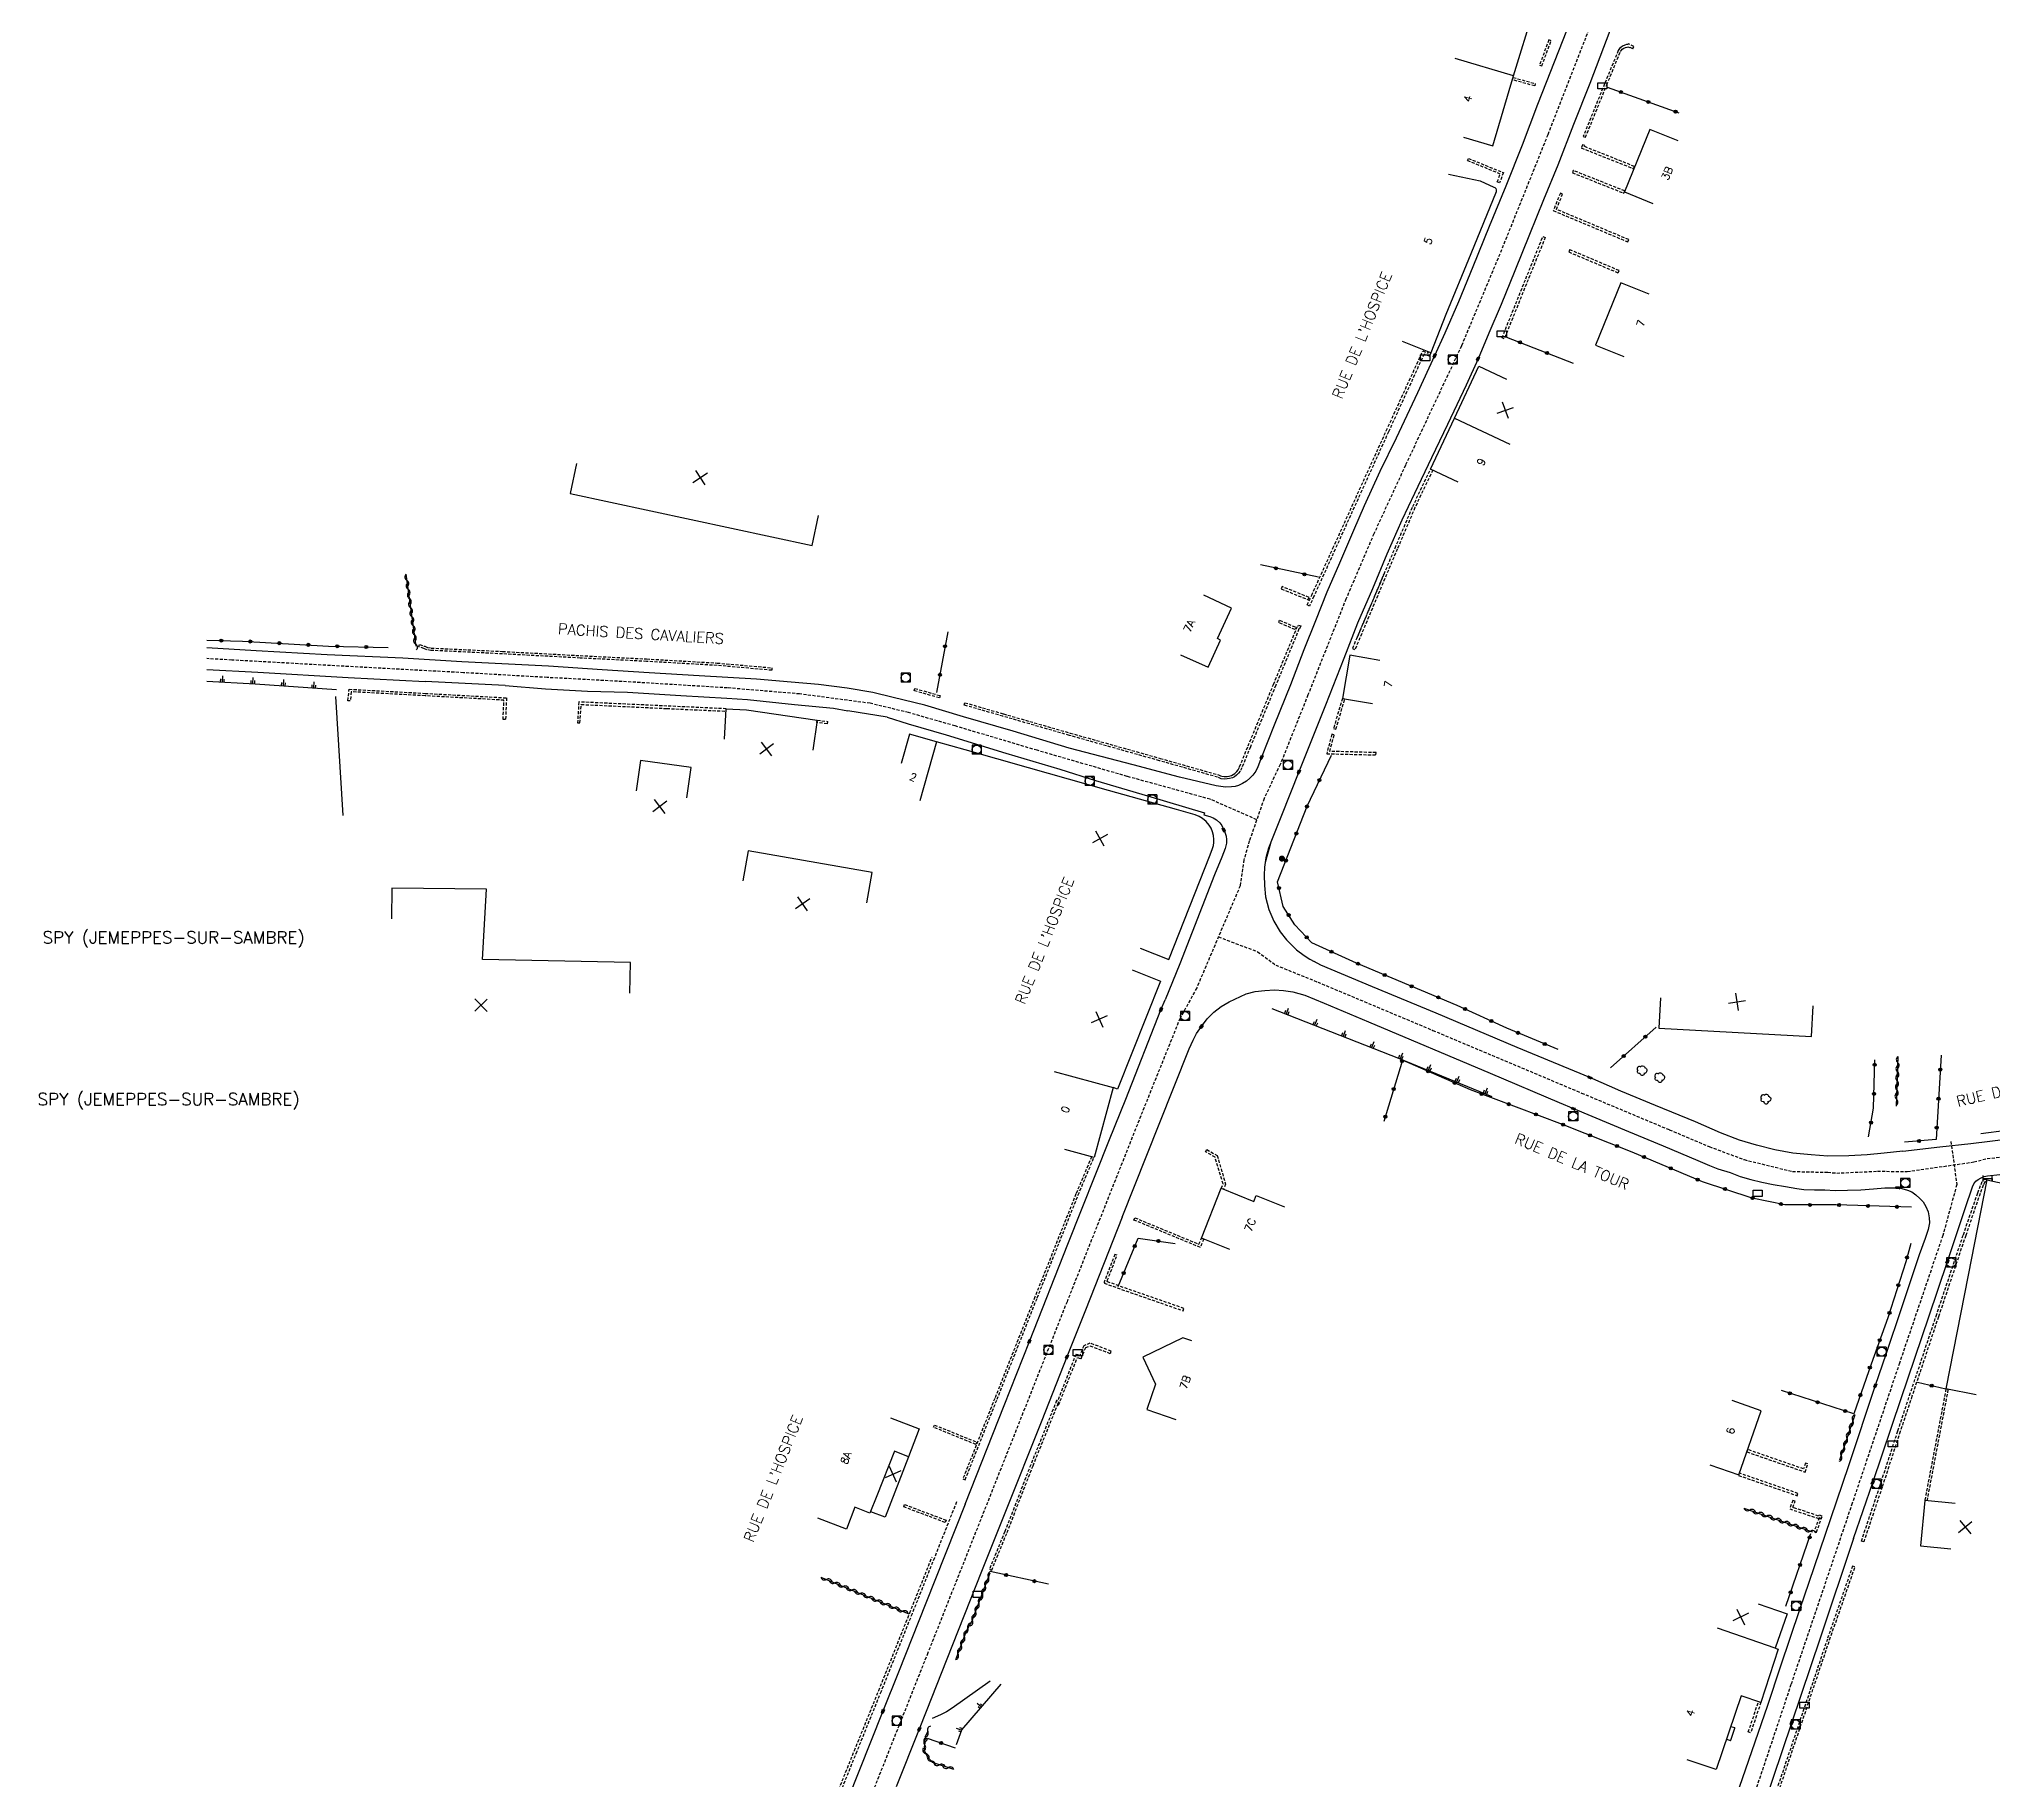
# Model space of a CAD drawing. Header units: millimetres. Extents: x 173000 to 174000, y 130000 to 131000.
# Drawn here: x 173513.8 to 173833.3, y 130375.9 to 130660.6 of the extents above; entities that cross this region are included whole.
import ezdxf
from ezdxf.enums import TextEntityAlignment as Align

# ---------------------------------------------------------------- set-up
doc = ezdxf.new("R2010")
doc.units = ezdxf.units.MM
doc.linetypes.add('DASHED', pattern=[0.75, 0.5, -0.25])
doc.layers.get('0').update_dxf_attribs({"linetype": 'CONTINUOUS'})
for name, color, linetype in [('W0001', 6, 'DASHED'), ('W0008', 7, 'CONTINUOUS'), ('W0100', 7, 'CONTINUOUS'), ('W0105', 7, 'CONTINUOUS'), ('W0112', 1, 'DASHED'), ('W0211', 2, 'CONTINUOUS'), ('W0300', 7, 'CONTINUOUS'), ('W0302', 3, 'CONTINUOUS'), ('W0310', 3, 'CONTINUOUS'), ('W0322', 7, 'CONTINUOUS'), ('W0400', 7, 'CONTINUOUS'), ('W0420', 7, 'CONTINUOUS'), ('W0980', 7, 'CONTINUOUS'), ('W0989', 7, 'CONTINUOUS'), ('W0991', 7, 'CONTINUOUS'), ('W1102', 7, 'CONTINUOUS'), ('W1471', 7, 'CONTINUOUS'), ('W1473', 7, 'CONTINUOUS'), ('W1474', 7, 'CONTINUOUS')]:
    doc.layers.add(name, color=color, linetype=linetype)
doc.styles.get("Standard").update_dxf_attribs({"font": 'romans.shx', "width": 0.85})

# ---------------------------------------------------------------- blocks, each defined once
blk = doc.blocks.new('T1471')
at = {"color": 0, "linetype": 'Continuous', "flags": 128}
blk.add_lwpolyline([(-0.75, -0.5), (-0.75, 0.5), (0.75, 0.5), (0.75, -0.5), (-0.75, -0.5)], dxfattribs=at)
blk = doc.blocks.new('T400')
for p, q in [((-0.15, 0.3), (0.15, 0.3)), ((-0.15, -0.25), (-0.15, 0.3)), ((-0.15, 0.15), (0.15, 0.15)), ((-0.15, 0), (0.15, 0)), ((0.15, 0.3), (0.15, -0.25)), ((-0.15, -0.15), (0.15, -0.15)), ((-0.15, -0.25), (-0.15, -0.3)), ((-0.15, -0.3), (0.15, -0.3)), ((0.15, -0.3), (0.15, -0.25))]:
    blk.add_line(p, q)
blk = doc.blocks.new('T420')
for p, q in [((0.75, 0.75), (-0.75, 0.75)), ((-0.75, 0.75), (-0.75, -0.75)), ((0.75, 0.75), (0.75, -0.75)), ((0.75, -0.75), (-0.75, -0.75))]:
    blk.add_line(p, q)
blk.add_ellipse((0, 0), major_axis=(-0.53, 0.53), ratio=1, start_param=3.926991, end_param=10.210176)
blk = doc.blocks.new('t991o')
at = {"color": 0, "linetype": 'Continuous'}
for p, q in [((-1, 1), (1, -1)), ((-1, -1), (1, 1))]:
    blk.add_line(p, q, dxfattribs=at)
blk = doc.blocks.new('T1473')
at = {"color": 0, "linetype": 'Continuous', "const_width": 0.5, "flags": 128}
blk.add_lwpolyline([(-0.25, 0, 1), (0.25, 0, 1)], format="xyb", close=True, dxfattribs=at)
blk = doc.blocks.new('T300')
for p, q in [((-0.8, 0.51), (-0.86, 0.34)), ((-0.86, 0.34), (-0.86, 0.17)), ((-0.86, 0.17), (-0.74, 0.06)), ((-0.69, 0.63), (-0.8, 0.51)), ((-0.8, -0.06), (-0.74, 0.06)), ((-0.74, 0.06), (-0.69, 0.11)), ((-0.57, 0.69), (-0.69, 0.63)), ((-0.46, 0.69), (-0.57, 0.69)), ((-0.29, 0.63), (-0.46, 0.69)), ((-0.29, 0.63), (-0.17, 0.74)), ((-0.23, 0.57), (-0.29, 0.63)), ((-0.17, 0.74), (-0.06, 0.8)), ((-0.06, 0.8), (0.06, 0.8)), ((0.06, 0.8), (0.23, 0.74)), ((0.23, 0.74), (0.34, 0.63)), ((0.34, 0.63), (0.4, 0.51)), ((0.46, 0.46), (0.34, 0.46)), ((0.4, 0.51), (0.4, 0.46)), ((0.57, 0.4), (0.46, 0.46)), ((0.57, 0.4), (0.69, 0.29)), ((0.69, 0.29), (0.74, 0.17)), ((0.74, 0.06), (0.69, -0.17)), ((0.74, 0.17), (0.74, 0.06)), ((-0.8, -0.17), (-0.8, -0.06)), ((-0.8, -0.23), (-0.8, -0.17)), ((-0.74, -0.34), (-0.8, -0.23)), ((-0.69, -0.4), (-0.74, -0.34)), ((-0.51, -0.46), (-0.69, -0.4)), ((-0.4, -0.46), (-0.51, -0.46)), ((-0.4, -0.46), (-0.34, -0.46)), ((-0.34, -0.46), (-0.34, -0.4)), ((-0.34, -0.51), (-0.34, -0.46)), ((-0.29, -0.63), (-0.34, -0.51)), ((-0.17, -0.74), (-0.29, -0.63)), ((-0.06, -0.8), (-0.17, -0.74)), ((0.06, -0.8), (-0.06, -0.8)), ((0.17, -0.74), (0.06, -0.8)), ((0.23, -0.69), (0.17, -0.74)), ((0.29, -0.46), (0.23, -0.46)), ((0.29, -0.63), (0.23, -0.69)), ((0.46, -0.4), (0.29, -0.46)), ((0.34, -0.51), (0.29, -0.63)), ((0.34, -0.51), (0.34, -0.46)), ((0.57, -0.34), (0.46, -0.4)), ((0.63, -0.29), (0.57, -0.34)), ((0.69, -0.17), (0.63, -0.29))]:
    blk.add_line(p, q)
blk = doc.blocks.new('T1474')
at = {"color": 0, "linetype": 'Continuous', "flags": 128}
for points in [[(-0.75, -0.5), (-0.75, 0.5)], [(-0.75, 0), (0.75, 0)], [(0.75, 0), (0.75, -0.5), (0.75, 0.5)]]:
    blk.add_lwpolyline(points, dxfattribs=at)
blk = doc.blocks.new('t322o')
at = {"color": 0, "linetype": 'Continuous'}
for radius in [0.25, 0.15]:
    blk.add_circle((0, 0), radius, dxfattribs=at)
blk = doc.blocks.new('t310o')
at = {"color": 0, "linetype": 'Continuous'}
for centre, start, end in [((-0.5, 0.38), 216.8699, 323.1304), ((0.5, -0.37), 36.8699, 143.1303)]:
    blk.add_arc(centre, 0.625, start, end, dxfattribs=at)
blk = doc.blocks.new('t211o')
at = {"color": 0, "linetype": 'Continuous'}
for p, q in [((-0.29, 0.5), (-0.29, 0)), ((0, 1), (0, 0)), ((0.29, 0.5), (0.29, 0))]:
    blk.add_line(p, q, dxfattribs=at)

msp = doc.modelspace()

# ---------------------------------------------------------------- linework, layer by layer
at = {"layer": 'W0001'}
for points in [[(173778.32, 130691.28), (173772.02, 130674.73), (173766.43, 130660.06), (173760.52, 130644.9), (173752.96, 130626.1), (173746.4, 130610.38), (173737.25, 130590.87), (173732.08, 130579.65), (173727.52, 130568.99), (173721.3, 130553.3), (173716.77, 130541.93), (173714.13, 130536.38), (173711.72, 130529.44), (173710.84, 130526.33), (173710.22, 130522.1), (173703.11, 130505.39), (173700.39, 130500.43)], [(173712.92, 130532.91), (173705.32, 130536.25), (173691.76, 130539.98), (173677.02, 130544.25), (173663.59, 130548.24), (173656, 130550.42), (173649.71, 130551.94), (173638.19, 130553.47), (173626.37, 130554.46), (173609.9, 130555.46), (173596.9, 130556.16), (173583.23, 130556.94), (173564.46, 130557.95), (173545.36, 130559.01), (173541.25, 130559.24)], [(173706.66, 130513.74), (173713.08, 130511.32), (173716.03, 130509.13), (173722.9, 130506.36), (173741.72, 130498.46), (173766.05, 130488.21), (173780.39, 130482.21), (173786.92, 130479.45), (173792.62, 130477.32), (173800.54, 130475.39), (173806.3, 130475.25), (173807.76, 130475.12), (173814.42, 130475.43), (173819.31, 130475.37), (173830.2, 130476.94), (173832.37, 130477.51), (173836.63, 130477.96), (173842.84, 130478.7), (173847.18, 130479.68), (173853.61, 130481.94), (173870.72, 130481.65), (173874.67, 130482.43), (173881.05, 130483.14)], [(173700.39, 130500.43), (173694.24, 130485.16), (173681.91, 130454.09), (173674.71, 130435.91), (173659.15, 130396.66), (173646.97, 130365.98), (173643.33, 130356.83), (173640.65, 130350.08), (173638.11, 130342.71), (173636.76, 130338.04), (173634.58, 130327.85), (173633.84, 130322.79), (173633.01, 130310.34), (173633.2, 130299.7)], [(173826.43, 130480.31), (173827.4, 130473.23), (173825.11, 130464.94), (173818.03, 130444.06), (173810.3, 130421.14), (173800.28, 130391.48), (173791.92, 130366.46), (173780.86, 130334.02), (173768.35, 130296.92), (173765.1, 130288.02)]]:
    msp.add_lwpolyline(points, dxfattribs=at)
at = {"layer": 'W0008'}
for p, q in [((173590.02, 130554.83), (173576.96, 130555.49)), ((173652.5, 130549.65), (173646.05, 130550.71))]:
    msp.add_line(p, q, dxfattribs=at)
for points in [[(173767.06, 130670.9), (173763, 130660.35), (173758.84, 130649.85), (173756.31, 130643.21), (173753.64, 130636.52), (173750.92, 130629.88), (173748.25, 130623.29), (173745.91, 130617.6), (173743.68, 130612.47), (173742.02, 130608.78), (173739.21, 130602.72), (173735.72, 130595.31), (173733.08, 130589.83), (173730.52, 130584.21), (173728.74, 130580.19), (173726.45, 130574.83), (173724.41, 130570.14), (173722.54, 130565.45), (173720.62, 130560.69), (173718.45, 130554.96), (173715.77, 130548.36), (173713.72, 130543.13), (173713.09, 130541.56), (173712.77, 130540.83), (173712.32, 130540.21), (173711.81, 130539.68), (173711.27, 130539.19), (173710.63, 130538.8), (173709.93, 130538.52), (173709.38, 130538.34), (173708.79, 130538.28), (173707.8, 130538.21), (173706.28, 130538.46), (173700.32, 130539.84), (173692.7, 130541.89), (173682.27, 130544.62), (173673.13, 130547.4), (173665.01, 130549.72), (173658.65, 130551.62), (173653.5, 130552.9), (173650.15, 130553.69), (173645.97, 130554.43), (173641.29, 130554.99), (173636.78, 130555.41), (173631.13, 130555.86), (173621.79, 130556.45), (173613.61, 130556.93), (173605.89, 130557.43), (173597.15, 130558.01), (173582.97, 130558.73), (173573.3, 130559.33), (173560.95, 130559.85), (173549.35, 130560.51), (173541.24, 130561)], [(173772.32, 130666.23), (173767.4, 130653.29), (173764.75, 130646.58), (173762.16, 130639.95), (173759.83, 130634.24), (173757.53, 130628.59), (173755.13, 130622.66), (173752.88, 130617.16), (173750.89, 130612.49), (173749.12, 130608.28), (173747.16, 130603.98), (173744.12, 130597.54), (173741.48, 130592.1), (173738.72, 130586.26), (173736.63, 130581.89), (173734.21, 130576.31), (173731.84, 130570.67), (173729.42, 130565.02), (173727.16, 130559.26), (173724.15, 130551.63), (173719.81, 130540.73), (173716.99, 130533.57), (173715.48, 130529.76), (173714.88, 130528.25), (173714.4, 130526.69), (173714.18, 130525.16), (173714.12, 130523.85), (173714.18, 130522.17), (173714.38, 130520.31), (173714.92, 130518.21), (173715.73, 130516.34), (173716.78, 130514.58), (173717.78, 130513.26), (173718.43, 130512.59), (173719.46, 130511.62), (173720.7, 130510.7), (173721.64, 130510.09), (173722.33, 130509.7)], [(173541.25, 130557.48), (173549.6, 130557.04), (173564.39, 130556.18), (173576.97, 130555.51)], [(173590.03, 130554.83), (173596.65, 130554.31), (173603.51, 130553.9), (173610.05, 130553.74), (173618.77, 130553.19), (173626.28, 130552.76), (173629.69, 130552.57), (173637.35, 130551.74), (173643.73, 130551.13), (173646.05, 130550.71)], [(173652.5, 130549.65), (173655.93, 130548.58), (173662.17, 130546.76), (173671.92, 130543.81), (173680.74, 130541.18), (173686.56, 130539.34), (173695.06, 130536.81), (173704.37, 130534.04), (173704.28, 130533.73), (173705.28, 130533.45), (173705.8, 130533.22), (173706.36, 130532.87), (173706.89, 130532.42), (173707.23, 130531.96), (173707.54, 130531.24), (173707.77, 130530.69), (173707.93, 130530.21), (173707.97, 130529.68), (173707.97, 130529.09), (173707.79, 130528.2), (173707.21, 130526.77), (173706.05, 130523.89), (173700.33, 130509.34), (173697.96, 130503.46)], [(173818.58, 130478.72), (173815.5, 130478.38), (173812.75, 130478.12), (173809.74, 130477.97), (173806.32, 130477.91), (173803.57, 130478.09), (173800.57, 130478.4), (173797.67, 130478.95), (173794.65, 130479.69), (173791.85, 130480.48), (173788.76, 130481.73), (173784.69, 130483.52), (173778.12, 130486.2), (173772.47, 130488.52), (173767.39, 130490.75), (173755.52, 130495.65), (173742.29, 130501.25), (173731.87, 130505.57), (173723.43, 130509.14), (173722.33, 130509.7)], [(173690.93, 130467.89), (173696.98, 130483.1), (173701.9, 130495.45), (173702.56, 130496.88), (173703.09, 130497.94), (173703.89, 130499.08), (173704.85, 130500.35), (173705.89, 130501.44), (173707.14, 130502.36), (173708.42, 130503.15), (173711.23, 130504.42), (173712.7, 130504.81), (173714.28, 130505), (173715.83, 130505.07), (173717.33, 130504.97), (173718.82, 130504.78), (173720.78, 130504.23), (173723.96, 130502.92), (173731.23, 130499.86), (173751.08, 130491.47), (173762.36, 130486.68), (173764.72, 130485.67), (173773.72, 130481.92), (173779.37, 130479.57), (173785.07, 130477.17), (173786.94, 130476.39), (173788.34, 130475.81), (173790.32, 130475.2), (173791.98, 130474.55), (173793.73, 130474.07), (173795.5, 130473.64), (173797.37, 130473.26), (173799.38, 130472.93), (173801.24, 130472.61), (173802.36, 130472.46), (173804.11, 130472.41), (173805.82, 130472.36), (173807.5, 130472.3), (173809.51, 130472.31), (173811.7, 130472.4), (173813.79, 130472.54), (173815.63, 130472.7), (173817.27, 130472.73), (173817.74, 130472.71), (173818.18, 130472.66), (173818.8, 130472.48), (173819.36, 130472.35), (173820.03, 130472.03), (173820.68, 130471.57), (173821.37, 130470.98), (173821.9, 130470.42), (173822.33, 130469.65), (173822.71, 130468.8), (173822.9, 130467.83), (173822.93, 130467), (173822.7, 130465.92), (173822.2, 130464.4), (173821.24, 130461.73), (173818.34, 130453.1), (173815.8, 130445.45), (173814.07, 130440.37), (173809.69, 130427.25), (173806.73, 130418.61), (173803.19, 130408.19), (173801.74, 130403.85), (173798.52, 130394.34), (173796.43, 130388.06), (173793.33, 130379.05), (173791.84, 130374.63)], [(173665.25, 130420.99), (173671.64, 130437.13), (173675.77, 130447.6), (173682.05, 130463.49), (173688.88, 130480.6), (173691.51, 130487.21), (173697.27, 130501.84), (173697.96, 130503.46)], [(173818.58, 130478.72), (173824.64, 130479.39), (173829.7, 130479.94), (173836.33, 130480.76), (173839.9, 130481.14), (173841.94, 130481.49), (173843.9, 130482.06), (173845.79, 130482.75), (173847.64, 130483.65), (173849.41, 130484.69), (173851.03, 130485.92), (173852.47, 130487.36), (173853.17, 130488.16), (173854.24, 130489.55), (173855.09, 130490.85), (173855.86, 130492.31), (173856.47, 130493.65), (173857.09, 130495.19), (173857.65, 130496.96), (173857.84, 130497.73), (173859.64, 130503.7)], [(173810.51, 130415.35), (173813.65, 130424.52), (173818.31, 130438.27), (173822.84, 130451.6), (173825.86, 130460.66), (173828.74, 130469.34), (173829.97, 130472.87), (173830.2, 130473.38), (173830.51, 130473.79), (173830.89, 130474.1), (173831.39, 130474.37), (173831.9, 130474.57), (173832.4, 130474.65), (173834.44, 130474.9)], [(173690.93, 130467.89), (173684.95, 130452.71), (173681.89, 130445.09), (173677.78, 130434.69), (173671.74, 130419.49), (173667.94, 130409.97), (173662.27, 130395.66), (173658.9, 130387.07), (173657.75, 130384.2), (173653.97, 130374.79)], [(173665.25, 130421), (173658.82, 130404.79), (173654.37, 130393.51), (173651.79, 130387.12), (173644.06, 130367.66)], [(173810.51, 130415.35), (173805.07, 130399.09), (173800.38, 130385.18), (173794.3, 130367.25), (173789.51, 130353.19), (173787.13, 130346), (173781.4, 130329.09), (173776.92, 130315.71), (173773.71, 130306.09), (173772.09, 130301.34), (173769.06, 130292.32), (173767.81, 130288.66), (173767.32, 130287.16)], [(173669.36, 130392.05), (173663.15, 130387.62), (173662.18, 130387.03), (173661.25, 130386.52), (173659.87, 130385.95)]]:
    msp.add_lwpolyline(points, dxfattribs=at)
at = {"layer": 'W0100'}
msp.add_line((173830.54, 130438.87), (173825.63, 130439.82), dxfattribs=at)
for points in [[(173746.75, 130644.53), (173751.55, 130643.1), (173754.93, 130654.53), (173758.23, 130665.35), (173761.36, 130676.79), (173760.83, 130676.93), (173762.67, 130683.55), (173757.85, 130684.89)], [(173781.83, 130643.9), (173777.2, 130645.79), (173773.04, 130635.57), (173777.67, 130633.69)], [(173744.3, 130638.46), (173749.48, 130637.36), (173751.7, 130636.35), (173751.87, 130636.26), (173752.01, 130636.1), (173752.09, 130635.92), (173752.1, 130635.77), (173752.06, 130635.58), (173747.92, 130625.45), (173743.86, 130615.49), (173741.4, 130609.24), (173736.75, 130611.08)], [(173777.09, 130618.84), (173772.45, 130620.71), (173768.33, 130610.5), (173772.97, 130608.63)], [(173745.87, 130588.11), (173741.35, 130590.24), (173745.27, 130598.58), (173749.25, 130607.05), (173753.78, 130604.93)], [(173601.71, 130591.13), (173600.67, 130586.24), (173640.25, 130577.76), (173641.3, 130582.65)], [(173700.45, 130559.89), (173705.01, 130557.83), (173707.03, 130562.28), (173706.5, 130562.52), (173708.81, 130567.51), (173704.27, 130569.6)], [(173733.08, 130558.95), (173728.15, 130559.8), (173726.94, 130552.73), (173731.87, 130551.89)], [(173625.92, 130546.05), (173626.18, 130551.04), (173629.52, 130550.87), (173641.08, 130549.2), (173640.36, 130544.25)], [(173693.89, 130511.88), (173698.54, 130510.04), (173705.3, 130527.18), (173705.7, 130528.18), (173705.84, 130528.69), (173705.89, 130529.18), (173705.91, 130529.69), (173705.86, 130530.31), (173705.71, 130530.93), (173705.46, 130531.52), (173705.15, 130532.02), (173704.67, 130532.59), (173704.09, 130533.09), (173703.52, 130533.45), (173702.89, 130533.7), (173699.82, 130534.56), (173688.72, 130537.68), (173675.6, 130541.37), (173665.23, 130544.31), (173660.56, 130545.62), (173656.18, 130546.87), (173654.8, 130542.07)], [(173619.74, 130536.48), (173620.43, 130541.43), (173612.16, 130542.57), (173611.48, 130537.62)], [(173649.16, 130519.34), (173650.03, 130524.26), (173629.78, 130527.83), (173628.91, 130522.9)], [(173610.44, 130504.54), (173610.54, 130509.53), (173586.33, 130510.04), (173586.97, 130521.57), (173571.49, 130521.72), (173571.44, 130516.72)], [(173692.55, 130508.37), (173697.2, 130506.52), (173690.16, 130488.84), (173689.48, 130489.11)], [(173778.94, 130503.8), (173778.67, 130498.8), (173803.66, 130497.48), (173803.93, 130502.47)], [(173689.48, 130489.11), (173686.36, 130477.67), (173681.54, 130478.99)], [(173832.3, 130474.04), (173829.25, 130458.43), (173825.63, 130439.82)], [(173832.29, 130474.03), (173843.25, 130471.64), (173842.18, 130466.75)], [(173708.53, 130462.62), (173703.89, 130464.47), (173707.14, 130472.63), (173712.43, 130470.45), (173712.82, 130471.45), (173717.46, 130469.59)], [(173702.31, 130447.69), (173700.83, 130448.18), (173694.29, 130445.01), (173696.4, 130440.6), (173694.96, 130436.47), (173699.69, 130434.83)], [(173653.06, 130435.09), (173657.73, 130433.29), (173655.97, 130428.75), (173653.71, 130429.63), (173650.82, 130422.33), (173649.69, 130419.52), (173647.23, 130420.52), (173645.87, 130416.91), (173641.19, 130418.67)], [(173787.03, 130427.4), (173791.75, 130425.76), (173795.4, 130436.27), (173790.68, 130437.91)], [(173655.97, 130428.75), (173652.16, 130418.88), (173649.85, 130419.74)], [(173827.14, 130421.11), (173822.17, 130421.59), (173821.45, 130414.17), (173826.43, 130413.69)], [(173794.92, 130404.69), (173799.64, 130403.07), (173797.71, 130397.46), (173798.2, 130397.28), (173795.36, 130388.57), (173792.14, 130389.66), (173788.03, 130377.58), (173783.3, 130379.19)]]:
    msp.add_lwpolyline(points, dxfattribs=at)
at = {"layer": 'W0105'}
for p, q in [((173790.44, 130384.65), (173791.08, 130384.44)), ((173791.13, 130384.38), (173791.13, 130384.38)), ((173789.73, 130382.57), (173790.39, 130382.34))]:
    msp.add_line(p, q, dxfattribs=at)
msp.add_lwpolyline([(173790.39, 130382.34), (173790.44, 130382.35), (173790.46, 130382.4), (173791.13, 130384.38), (173791.12, 130384.42), (173791.08, 130384.44)], dxfattribs=at)
at = {"layer": 'W0112'}
for p, q in [((173759.55, 130656.16), (173761.05, 130660.29)), ((173761.05, 130660.29), (173760.68, 130660.43)), ((173754.75, 130653.9), (173754.86, 130654.28)), ((173758.38, 130652.88), (173754.75, 130653.9)), ((173769.8, 130653.22), (173766.32, 130644.64)), ((173766.19, 130643.28), (173766, 130642.76)), ((173766, 130642.76), (173774.56, 130639.35)), ((173747.53, 130641.05), (173753.26, 130638.71)), ((173753.26, 130638.71), (173752.64, 130637.06)), ((173764.68, 130639.06), (173764.54, 130638.69)), ((173773.1, 130635.73), (173764.68, 130639.06)), ((173762.58, 130635.37), (173761.42, 130632.5)), ((173761.42, 130632.5), (173773.59, 130627.4)), ((173756.93, 130621.36), (173759.73, 130628.28)), ((173764.1, 130626.12), (173763.94, 130625.75)), ((173772.18, 130622.7), (173764.1, 130626.12)), ((173753.04, 130611.69), (173756.93, 130621.36)), ((173740.95, 130609.21), (173741.03, 130609.39)), ((173738.44, 130584.1), (173741.34, 130590.25)), ((173735.54, 130577.32), (173738.44, 130584.1)), ((173738.8, 130583.94), (173735.91, 130577.17)), ((173735.91, 130577.17), (173728.99, 130560.7)), ((173733.75, 130573.07), (173735.54, 130577.32)), ((173733.73, 130573.07), (173728.57, 130560.88)), ((173729.28, 130562.52), (173733.75, 130573.07)), ((173716.94, 130570.65), (173721.33, 130568.88)), ((173721.33, 130568.88), (173721.48, 130569.25)), ((173722.28, 130569.45), (173721.55, 130567.85)), ((173716.68, 130565.51), (173719.37, 130564.36)), ((173719.37, 130564.36), (173719.21, 130563.99)), ((173576.76, 130560.88), (173575.92, 130561.18)), ((173728.57, 130560.88), (173728.94, 130560.72)), ((173656.93, 130553.99), (173657.04, 130554.37)), ((173661.04, 130552.83), (173656.93, 130553.99)), ((173590.26, 130552.83), (173590.11, 130549.29)), ((173602.09, 130552.16), (173601.87, 130548.75)), ((173616.47, 130551.09), (173626.16, 130550.65)), ((173671.41, 130549.83), (173665.1, 130551.65)), ((173726.94, 130552.73), (173725.49, 130547.84)), ((173641.08, 130549.2), (173642.72, 130548.98)), ((173642.72, 130548.98), (173642.67, 130548.58)), ((173725.21, 130546.88), (173724.37, 130543.7)), ((173725.49, 130547.84), (173725.87, 130547.72)), ((173724.37, 130543.7), (173732.43, 130543.49)), ((173683.74, 130471.55), (173686.32, 130477.7)), ((173706.12, 130477.72), (173704.58, 130478.61)), ((173832.06, 130474.12), (173832.29, 130474.04)), ((173693, 130467.81), (173703.49, 130463.49)), ((173703.49, 130463.49), (173703.89, 130464.47)), ((173687.98, 130457.1), (173700.89, 130452.6)), ((173825.63, 130439.82), (173822.16, 130421.59)), ((173660.08, 130433.56), (173660.23, 130433.93)), ((173667.01, 130430.75), (173660.08, 130433.56)), ((173793.07, 130429.54), (173802.6, 130426.23)), ((173791.75, 130425.76), (173791.73, 130425.68)), ((173801.42, 130422.75), (173791.86, 130426.06)), ((173802.6, 130426.23), (173803.05, 130427.58)), ((173655.36, 130420.93), (173662.13, 130418.36)), ((173800.59, 130420.46), (173800.96, 130421.48)), ((173662.13, 130418.36), (173661.99, 130417.98)), ((173671.73, 130416.49), (173669.22, 130410.34)), ((173795.36, 130388.57), (173793.69, 130383.61)), ((173793.69, 130383.61), (173793.31, 130383.74)), ((173658.5, 130382.37), (173658.7, 130382.76)), ((173658.7, 130382.76), (173659.06, 130382.59))]:
    msp.add_line(p, q, dxfattribs=at)
for points in [[(173760.68, 130660.43), (173759.18, 130656.3), (173759.55, 130656.16)], [(173766.32, 130644.64), (173766.69, 130644.49), (173770.17, 130653.07), (173772.39, 130658.5), (173772.55, 130658.74), (173772.71, 130658.88), (173772.95, 130659.04), (173773.25, 130659.18), (173773.48, 130659.25), (173773.6, 130659.28), (173773.89, 130659.16), (173773.92, 130659.21)], [(173774.6, 130659.34), (173773.71, 130659.75), (173773.68, 130659.67), (173773.64, 130659.69), (173773.38, 130659.64), (173773.11, 130659.55), (173772.75, 130659.39), (173772.47, 130659.2), (173772.24, 130659.01), (173772.04, 130658.68), (173769.8, 130653.22)], [(173773.92, 130659.21), (173774.43, 130658.97), (173774.6, 130659.34)], [(173754.86, 130654.28), (173758.48, 130653.27), (173758.38, 130652.88)], [(173766.51, 130642.99), (173766.56, 130643.15), (173766.19, 130643.28)], [(173774.56, 130639.35), (173774.7, 130639.72), (173766.51, 130642.99)], [(173752.75, 130638.49), (173747.38, 130640.68), (173747.53, 130641.05)], [(173752.64, 130637.06), (173752.27, 130637.2), (173752.75, 130638.49)], [(173764.54, 130638.69), (173772.95, 130635.36), (173773.1, 130635.73)], [(173761.94, 130632.71), (173762.95, 130635.22), (173762.58, 130635.37)], [(173773.59, 130627.4), (173773.75, 130627.76), (173761.94, 130632.71)], [(173759.73, 130628.28), (173760.11, 130628.13), (173757.3, 130621.21)], [(173763.94, 130625.75), (173772.02, 130622.33), (173772.18, 130622.7)], [(173757.3, 130621.21), (173753.41, 130611.54), (173753.04, 130611.69)], [(173721.55, 130567.85), (173721.18, 130568.02), (173721.92, 130569.61), (173725.4, 130577.3), (173729.75, 130586.9), (173734.12, 130596.5), (173740.08, 130609.55), (173740.95, 130609.21)], [(173741.4, 130609.24), (173741.17, 130608.7), (173740.29, 130609.04), (173734.48, 130596.34), (173730.11, 130586.73), (173725.76, 130577.13), (173722.28, 130569.45)], [(173741.34, 130590.25), (173741.71, 130590.07), (173738.8, 130583.94)], [(173721.48, 130569.25), (173717.09, 130571.02), (173716.94, 130570.65)], [(173665.1, 130551.65), (173665.21, 130552.04), (173671.52, 130550.21), (173682.41, 130547.08), (173697.14, 130542.94), (173706.67, 130540.23), (173707.24, 130540), (173707.61, 130539.95), (173708.07, 130539.98), (173708.42, 130540.03), (173708.82, 130540.14), (173709.08, 130540.28), (173709.35, 130540.48), (173709.65, 130540.77), (173709.88, 130541.06), (173710.14, 130541.56), (173711.52, 130544.96), (173715.68, 130555.04), (173719.63, 130564.63), (173719.69, 130564.6)], [(173720.12, 130564.59), (173719.9, 130564.08), (173719.84, 130564.1), (173716.05, 130554.88), (173711.89, 130544.81), (173710.5, 130541.39), (173710.21, 130540.85), (173709.95, 130540.5), (173709.61, 130540.17), (173709.29, 130539.94), (173708.97, 130539.77), (173708.5, 130539.64), (173708.11, 130539.58), (173707.59, 130539.55), (173707.14, 130539.61), (173706.54, 130539.85), (173697.03, 130542.55), (173682.3, 130546.69), (173671.41, 130549.83)], [(173719.21, 130563.99), (173716.52, 130565.14), (173716.68, 130565.51)], [(173719.69, 130564.6), (173719.75, 130564.74), (173720.12, 130564.59)], [(173575.92, 130561.18), (173576.06, 130561.56), (173576.9, 130561.26), (173577.33, 130561.09), (173577.95, 130560.98), (173589.62, 130560.42), (173602.31, 130559.74), (173613.17, 130559.19), (173624.71, 130558.53)], [(173633.63, 130557.34), (173624.68, 130558.13), (173613.15, 130558.79), (173602.29, 130559.34), (173589.6, 130560.02), (173577.91, 130560.59), (173577.23, 130560.71), (173576.76, 130560.88)], [(173624.71, 130558.53), (173633.67, 130557.74), (173633.63, 130557.34)], [(173564.32, 130552.37), (173564.52, 130554.24), (173576.96, 130553.57), (173590.26, 130552.83)], [(173564.88, 130553.82), (173564.72, 130552.33), (173564.32, 130552.37)], [(173590.11, 130549.29), (173589.71, 130549.3), (173589.84, 130552.45), (173576.94, 130553.17), (173564.88, 130553.82)], [(173657.04, 130554.37), (173661.15, 130553.21), (173661.04, 130552.83)], [(173601.87, 130548.75), (173602.27, 130548.72), (173602.47, 130551.75), (173616.47, 130551.09)], [(173626.19, 130551.04), (173616.49, 130551.49), (173602.09, 130552.16)], [(173725.87, 130547.72), (173727.33, 130552.62), (173726.94, 130552.73)], [(173642.67, 130548.58), (173641.02, 130548.81), (173641.08, 130549.2)], [(173724.88, 130544.08), (173725.6, 130546.78), (173725.21, 130546.88)], [(173732.43, 130543.49), (173732.44, 130543.88), (173724.88, 130544.08)], [(173685.93, 130477.79), (173683.37, 130471.71), (173676.67, 130454.88), (173670.1, 130438.28)], [(173704.58, 130478.61), (173704.79, 130478.96), (173706.46, 130477.99), (173707.84, 130473.32)], [(173707.14, 130472.62), (173707.42, 130473.34), (173706.12, 130477.72)], [(173707.84, 130473.32), (173707.52, 130472.47), (173707.46, 130472.49)], [(173811.8, 130414.93), (173814.81, 130423.92), (173817.77, 130432.99), (173819.69, 130438.78), (173824.01, 130451.72), (173828.47, 130465.03), (173830.83, 130471.9), (173831.36, 130473.28), (173831.62, 130473.87), (173831.74, 130474.03), (173831.86, 130474.09), (173832.06, 130474.12)], [(173832.29, 130474.04), (173832.14, 130473.66), (173832.02, 130473.71), (173831.99, 130473.7), (173832, 130473.71), (173831.97, 130473.67), (173831.73, 130473.13), (173831.21, 130471.76), (173828.85, 130464.9), (173824.39, 130451.6), (173820.07, 130438.65), (173818.15, 130432.86), (173815.19, 130423.79)], [(173665.26, 130424.99), (173670.47, 130438.13), (173677.04, 130454.73), (173683.74, 130471.55)], [(173703.71, 130462.96), (173692.85, 130467.44), (173693, 130467.81)], [(173703.89, 130464.47), (173704.26, 130464.32), (173703.71, 130462.96)], [(173689.72, 130461.82), (173687.99, 130457.35), (173688.06, 130457.31), (173687.98, 130457.1)], [(173688.5, 130457.54), (173690.09, 130461.68), (173689.72, 130461.82)], [(173700.89, 130452.6), (173701.02, 130452.98), (173688.49, 130457.35), (173688.55, 130457.52), (173688.5, 130457.54)], [(173669.22, 130410.34), (173669.59, 130410.19), (173672.1, 130416.34), (173676.35, 130427.27), (173680.57, 130437.74), (173680.35, 130437.33), (173680.53, 130437.18), (173683.6, 130444.99), (173684.22, 130444.75), (173684.96, 130446.58), (173685.66, 130446.89)], [(173689.14, 130446), (173685.65, 130447.32), (173684.65, 130446.88), (173684, 130445.27), (173683.38, 130445.51), (173680.36, 130437.85), (173680.23, 130437.96), (173680.2, 130437.91), (173675.98, 130427.42), (173671.73, 130416.49)], [(173685.66, 130446.89), (173689, 130445.62), (173689.14, 130446)], [(173670.1, 130438.28), (173664.89, 130425.14), (173665.26, 130424.99)], [(173822.56, 130421.51), (173826.02, 130439.75), (173825.63, 130439.82)], [(173660.23, 130433.93), (173667.16, 130431.12), (173667.01, 130430.75)], [(173802.35, 130426.74), (173793.2, 130429.92), (173793.07, 130429.54)], [(173791.73, 130425.68), (173801.29, 130422.37), (173801.42, 130422.75)], [(173803.05, 130427.58), (173802.67, 130427.71), (173802.35, 130426.74)], [(173815.19, 130423.79), (173812.18, 130414.8), (173811.8, 130414.93)], [(173663.84, 130421.34), (173660.22, 130412.21), (173656.57, 130403.06), (173651.5, 130390.36), (173647.53, 130380.54), (173642.45, 130367.93)], [(173661.99, 130417.98), (173655.22, 130420.55), (173655.36, 130420.93)], [(173800.96, 130421.48), (173800.58, 130421.61), (173800.08, 130420.21), (173805.06, 130418.55), (173805.11, 130418.7), (173804.89, 130418.76)], [(173804.46, 130416.4), (173805.4, 130419.02), (173804.84, 130419.2), (173804.8, 130419.05), (173800.59, 130420.46)], [(173804.89, 130418.76), (173804.09, 130416.54), (173804.46, 130416.4)], [(173638.82, 130358.97), (173638.45, 130359.12), (173642.08, 130368.08), (173647.15, 130380.69), (173651.13, 130390.51), (173656.2, 130403.21), (173659.85, 130412.36)], [(173810.37, 130410.87), (173806.23, 130398.93), (173802.39, 130387.5), (173795.45, 130366.89), (173790.87, 130353.35), (173788.02, 130345.04), (173787.89, 130345.03), (173787.77, 130344.53)], [(173806.61, 130398.8), (173810.75, 130410.74), (173810.37, 130410.87)], [(173791.77, 130344.21), (173791.81, 130344.61), (173788.26, 130344.89), (173788.2, 130344.64), (173788.3, 130344.64), (173791.25, 130353.22), (173795.83, 130366.76), (173802.77, 130387.38), (173806.61, 130398.8)], [(173793.31, 130383.74), (173794.98, 130388.7), (173795.36, 130388.57)], [(173659.06, 130382.59), (173658.86, 130382.19), (173658.5, 130382.37)]]:
    msp.add_lwpolyline(points, dxfattribs=at)
at = {"layer": 'W0211'}
for points in [[(173541.25, 130555.57), (173549.18, 130555.13), (173562.49, 130554.18)], [(173715.41, 130502.01), (173736.1, 130493.94), (173751.37, 130487.62)], [(173663.85, 130381.67), (173664.73, 130384.07), (173671.17, 130391.53)]]:
    msp.add_lwpolyline(points, dxfattribs=at)
at = {"layer": 'W0302'}
msp.add_line((173562.32, 130553.03), (173563.5, 130533.6), dxfattribs=at)
at = {"layer": 'W0310'}
for p, q in [((173573.82, 130573.04), (173575.44, 130561.29)), ((173817.77, 130494.2), (173817.48, 130486.04)), ((173810.7, 130435.6), (173808.24, 130428.18)), ((173792.58, 130420.35), (173803.79, 130416.45)), ((173641.64, 130409.06), (173656.07, 130403.04)), ((173658.72, 130382.9), (173659.22, 130383.93))]:
    msp.add_line(p, q, dxfattribs=at)
for points in [[(173663.74, 130395.56), (173665.51, 130400.37), (173666.36, 130401.8), (173669.33, 130409.76)], [(173663.43, 130377.59), (173659.94, 130378.72), (173659.12, 130379.68), (173658.64, 130380.61), (173658.58, 130381.31), (173658.75, 130382.2)]]:
    msp.add_lwpolyline(points, dxfattribs=at)
at = {"layer": 'W0322'}
for p, q in [((173770.24, 130652.68), (173781.95, 130648.49)), ((173753.77, 130611.83), (173764.67, 130607.54)), ((173723.05, 130572.54), (173713.54, 130574.58)), ((173662.4, 130563.61), (173660.58, 130553.68)), ((173715.18, 130529), (173714.29, 130525.93)), ((173778.26, 130498.99), (173770.78, 130492.33)), ((173821, 130440.91), (173825.61, 130439.82)), ((173799.46, 130404.31), (173803.55, 130416.19)), ((173678.9, 130407.88), (173669.33, 130409.98)), ((173659.06, 130382.7), (173663.6, 130381.16))]:
    msp.add_line(p, q, dxfattribs=at)
for points in [[(173541.24, 130562.25), (173547.07, 130562.12), (173561.18, 130561.31), (173570.92, 130561.04)], [(173762.23, 130495.31), (173753.8, 130498.84), (173745.7, 130502.54), (173729.24, 130509.45), (173721.94, 130512.78), (173719.17, 130515.69), (173717.28, 130518.69), (173716.33, 130522.73), (173721.17, 130535.12), (173725.13, 130543.48)], [(173820.01, 130469.53), (173807.68, 130469.92), (173799.29, 130469.92), (173793.96, 130471.04), (173785.82, 130473.71), (173774.34, 130478.55), (173762.93, 130483.08), (173747.88, 130488.74), (173736.76, 130493.6), (173733.72, 130483.56)], [(173812.98, 130481.03), (173813.8, 130485.72), (173814, 130493.66)], [(173824.83, 130494.41), (173824.01, 130480.6), (173818.87, 130480.17)], [(173831.35, 130481.57), (173835.55, 130482.14), (173839.67, 130482.62), (173841.72, 130483.3)], [(173690.27, 130456.6), (173693.52, 130464.47), (173699.62, 130463.63)], [(173819.89, 130463.61), (173819.04, 130460.62), (173816.14, 130451.44), (173813.38, 130443.89), (173810.58, 130435.74), (173798.72, 130439.55)]]:
    msp.add_lwpolyline(points, dxfattribs=at)
at = {"layer": 'W1102'}
for p, q in [((173754.93, 130654.53), (173745.35, 130657.37)), ((173745.27, 130598.58), (173754.32, 130594.31)), ((173660.56, 130545.62), (173657.85, 130536)), ((173679.83, 130491.74), (173689.48, 130489.11)), ((173797.71, 130397.46), (173788.26, 130400.71))]:
    msp.add_line(p, q, dxfattribs=at)

# ---------------------------------------------------------------- block references
at = {"layer": 'W0211'}
for p, rotation in [((173543.75, 130555.43), 356.8755057686832), ((173548.74, 130555.16), 356.8755057686832), ((173553.73, 130554.81), 355.886344904543), ((173558.71, 130554.45), 355.886344904543), ((173717.73, 130501.11), 338.6795234239998), ((173722.39, 130499.29), 338.6795234239998), ((173727.05, 130497.47), 338.6795234239998), ((173731.71, 130495.65), 338.6795234239998), ((173736.36, 130493.83), 337.5050000436082), ((173740.98, 130491.92), 337.5050000436082), ((173745.6, 130490), 337.5050000436082), ((173750.22, 130488.09), 337.5050000436082), ((173667.96, 130387.81), 49.17552664858422), ((173664.71, 130384.02), 69.79288940235213)]:
    msp.add_blockref('t211o', p, dxfattribs=dict(at, rotation=rotation))
at = {"layer": 'W0300'}
for p in [(173775.97, 130491.87), (173778.87, 130490.71), (173796.23, 130487.21)]:
    msp.add_blockref('T300', p, dxfattribs=at)
at = {"layer": 'W0310'}
for p, rotation in [((173573.96, 130572.05), 277.8601669491222), ((173574.16, 130570.57), 277.8601669491222), ((173574.37, 130569.08), 277.8601669491222), ((173574.57, 130567.6), 277.8601669491222), ((173574.78, 130566.11), 277.8601669491222), ((173574.98, 130564.62), 277.8601669491222), ((173575.19, 130563.14), 277.8601669491222), ((173575.39, 130561.65), 277.8601669491222), ((173817.68, 130491.71), 267.993748794058), ((173817.73, 130493.2), 267.993748794058), ((173817.58, 130488.71), 267.993748794058), ((173817.63, 130490.21), 267.993748794058), ((173817.52, 130487.21), 267.993748794058), ((173810.39, 130434.65), 251.6554124810272), ((173809.44, 130431.8), 251.6554124810272), ((173809.91, 130433.22), 251.6554124810272), ((173808.5, 130428.95), 251.6554124810272), ((173808.97, 130430.38), 251.6554124810272), ((173793.53, 130420.02), 340.7939627089614), ((173794.95, 130419.53), 340.7939627089614), ((173796.36, 130419.04), 340.7939627089614), ((173797.78, 130418.54), 340.7939627089614), ((173799.2, 130418.05), 340.7939627089614), ((173800.61, 130417.56), 340.7939627089614), ((173802.03, 130417.06), 340.7939627089614), ((173803.45, 130416.57), 340.7939627089614), ((173642.56, 130408.67), 337.364680929827), ((173669.06, 130409.02), 69.51034369168592), ((173643.95, 130408.1), 337.364680929827), ((173645.33, 130407.52), 337.364680929827), ((173646.72, 130406.94), 337.364680929827), ((173648.1, 130406.36), 337.364680929827), ((173649.48, 130405.79), 337.364680929827), ((173668.01, 130406.21), 69.51034369168592), ((173668.53, 130407.62), 69.51034369168592), ((173650.87, 130405.21), 337.364680929827), ((173652.25, 130404.63), 337.364680929827), ((173653.64, 130404.05), 337.364680929827), ((173655.02, 130403.48), 337.364680929827), ((173666.43, 130402), 69.51034369168592), ((173666.96, 130403.4), 69.51034369168592), ((173667.48, 130404.81), 69.51034369168592), ((173665.12, 130399.31), 69.84581948546494), ((173665.7, 130400.69), 59.24850891054734), ((173664.09, 130396.5), 69.84581948546494), ((173664.6, 130397.9), 69.84581948546494), ((173659.16, 130383.79), 63.8352658130688), ((173658.86, 130380.18), 116.7847172521718), ((173658.64, 130381.62), 79.29526591085113), ((173659.73, 130378.97), 130.7541213818171), ((173661.06, 130378.36), 162.0680783654764), ((173662.48, 130377.9), 162.0680783654764)]:
    msp.add_blockref('t310o', p, dxfattribs=dict(at, rotation=rotation))
at = {"layer": 'W0322'}
for p, rotation in [((173772.47, 130651.88), 340.2905215977423), ((173776.95, 130650.28), 340.2905215977423), ((173781.42, 130648.68), 340.2905215977423), ((173755.98, 130610.96), 338.515626332512), ((173760.4, 130609.22), 338.515626332512), ((173716.08, 130574.03), 167.9254240275835), ((173720.73, 130573.04), 167.9254240275835), ((173543.62, 130562.2), 358.7128269048952), ((173548.36, 130562.05), 356.7026010179467), ((173553.11, 130561.77), 356.7026010179467), ((173557.85, 130561.5), 356.7026010179467), ((173562.59, 130561.27), 358.4352632027175), ((173567.34, 130561.14), 358.4352632027175), ((173661.97, 130561.27), 259.6364011078401), ((173661.12, 130556.6), 259.6364011078401), ((173723.18, 130539.37), 64.62631086142889), ((173721.15, 130535.07), 68.68720421316291), ((173719.42, 130530.65), 68.68720421316291), ((173717.7, 130526.22), 68.68720421316291), ((173716.56, 130521.75), 103.2389310889133), ((173718.14, 130517.33), 122.1905410145541), ((173721.11, 130513.66), 133.5807569553498), ((173725.16, 130511.31), 155.5121483011296), ((173729.49, 130509.35), 157.2313401279615), ((173733.87, 130507.51), 157.2313401279615), ((173738.25, 130505.67), 157.2313401279615), ((173742.63, 130503.84), 157.2313401279615), ((173746.99, 130501.96), 155.3963338198056), ((173751.31, 130499.98), 155.3963338198056), ((173755.65, 130498.06), 157.3057172342957), ((173760.04, 130496.23), 157.3057172342957), ((173776.48, 130497.41), 221.6990796808749), ((173736.7, 130493.43), 253.1824090663802), ((173772.94, 130494.25), 221.6990796808749), ((173813.98, 130492.83), 88.52974259812726), ((173824.69, 130492.04), 266.5892949194628), ((173735.33, 130488.88), 253.1824090663802), ((173740.95, 130491.77), 156.3959671359905), ((173745.3, 130489.87), 156.3959671359905), ((173749.69, 130488.06), 159.3901192320586), ((173754.14, 130486.39), 159.3901192320586), ((173813.86, 130488.08), 88.52974259812726), ((173824.41, 130487.29), 266.5892949194628), ((173733.96, 130484.34), 253.1824090663802), ((173758.58, 130484.71), 159.3901192320586), ((173763.03, 130483.04), 158.3581235096769), ((173813.39, 130483.37), 80.08466115945723), ((173824.12, 130482.55), 266.5892949194628), ((173767.44, 130481.29), 158.3581235096769), ((173771.86, 130479.54), 158.3581235096769), ((173821.23, 130480.37), 184.7211224698962), ((173776.26, 130477.74), 157.141549050107), ((173780.63, 130475.9), 157.141549050107), ((173785.01, 130474.05), 157.141549050107), ((173789.5, 130472.51), 161.8314965172412), ((173794.01, 130471.03), 168.1005139277547), ((173798.66, 130470.05), 168.1005139277547), ((173803.39, 130469.92), 180.0410879194799), ((173808.14, 130469.91), 178.1696714470835), ((173812.89, 130469.76), 178.1696714470835), ((173817.64, 130469.6), 178.1696714470835), ((173692.99, 130463.19), 67.60607829122318), ((173696.85, 130464.01), 352.2001669782891), ((173819.24, 130461.32), 254.2475950807051), ((173691.18, 130458.79), 67.60607829122318), ((173817.83, 130456.79), 252.422797776371), ((173816.39, 130452.26), 252.422797776371), ((173814.8, 130447.79), 249.92423321112), ((173813.18, 130443.32), 251.0621090971672), ((173800.12, 130439.1), 162.1950632718882), ((173804.64, 130437.65), 162.1950632718882), ((173811.64, 130438.83), 251.0621090971672), ((173823.31, 130440.36), 346.6294403642919), ((173809.16, 130436.2), 162.1950632718882), ((173803.33, 130415.54), 71.00540952583634), ((173671.94, 130409.41), 167.5980899901286), ((173801.78, 130411.05), 71.00540952583634), ((173676.58, 130408.39), 167.5980899901286), ((173800.24, 130406.56), 71.00540952583634), ((173661.31, 130381.94), 341.2100994546148)]:
    msp.add_blockref('t322o', p, dxfattribs=dict(at, rotation=rotation))
at = {"layer": 'W0400'}
for p, rotation in [((173742.02, 130608.78), 335.7161865234373), ((173749.12, 130608.28), 337.1924438476562), ((173713.72, 130543.13), 338.6009063720703), ((173719.81, 130540.73), 338.3255462646484), ((173707.54, 130531.24), 23.60351562500001), ((173697.27, 130501.84), 158.4937286376953), ((173703.89, 130499.08), 145.1264839172363), ((173767.39, 130490.75), 246.2639923095703), ((173764.72, 130485.67), 66.70404052734371), ((173817.74, 130472.71), 87.18478393554689), ((173825.86, 130460.66), 161.5190277099609), ((173675.77, 130447.6), 158.4627532958984), ((173681.89, 130445.09), 338.1534423828124), ((173814.07, 130440.37), 341.2024841308593), ((173813.65, 130424.52), 161.0829925537109), ((173801.74, 130403.85), 341.5094757080079), ((173651.79, 130387.12), 337.9505004882812), ((173657.75, 130384.2), 338.1521606445312), ((173800.38, 130385.18), 341.3517303466797)]:
    msp.add_blockref('T400', p, dxfattribs=dict(at, rotation=rotation))
at = {"layer": 'W0420'}
for p in [(173744.97, 130608.14), (173655.53, 130556.12), (173667.14, 130544.37), (173718.03, 130541.86), (173685.62, 130539.23), (173695.86, 130536.22), (173701.2, 130500.81), (173764.67, 130484.39), (173818.97, 130473.51), (173826.47, 130460.49), (173678.85, 130446.2), (173815.1, 130445.92), (173814.3, 130424.3), (173801.14, 130404.34), (173654.05, 130385.56), (173801.05, 130384.96)]:
    msp.add_blockref('T420', p, dxfattribs=at)
at = {"layer": 'W0991'}
for p, rotation in [((173753.6, 130599.84), 64.86601739449436), ((173621.93, 130588.84), 347.9069286918721), ((173632.81, 130544.46), 172.1637140153934), ((173615.34, 130535.07), 172.1637140153934), ((173687.3, 130529.79), 164.2489108134338), ((173638.69, 130519.15), 170.0082876382624), ((173586.09, 130502.58), 179.443777091095), ((173791.47, 130503.13), 54.07863693480726), ((173687.18, 130500.27), 248.2950347097844), ((173653.45, 130425.87), 159.580064575067), ((173828.78, 130417.21), 264.5273416448832), ((173792.06, 130402.54), 251.0066136739219)]:
    msp.add_blockref('t991o', p, dxfattribs=dict(at, rotation=rotation))
at = {"layer": 'W1471'}
for p in [(173769.43, 130652.9), (173753.01, 130612.36), (173740.48, 130608.44), (173794.85, 130471.82), (173683.68, 130445.76), (173816.93, 130430.86), (173667.34, 130406.25), (173802.49, 130388.13)]:
    msp.add_blockref('T1471', p, dxfattribs=at)
at = {"layer": 'W1473'}
msp.add_blockref('T1473', (173717.05, 130526.55), dxfattribs=at)
at = {"layer": 'W1474'}
msp.add_blockref('T1474', (173832.44, 130474.24), dxfattribs=at)

# ---------------------------------------------------------------- texts
at = {"layer": 'W0980'}
for p in [(173535.82, 130513.51), (173535, 130487.07)]:
    msp.add_text('SPY (JEMEPPES-SUR-SAMBRE)', height=2, dxfattribs=at).set_placement(p, align=Align.MIDDLE)
at = {"layer": 'W0989'}
for s, rotation, p in [("RUE DE L'HOSPICE", 68.0923, (173730.15, 130612.13)), ('PACHIS DES CAVALIERS', 356.528, (173612.25, 130563.32)), ("RUE DE L'HOSPICE", 68.3756, (173678.23, 130513.13)), ('RUE DE LA TOUR', 13.1791, (173837.1, 130489.08)), ('RUE DE LA TOUR', 337.1606, (173764.48, 130477.01)), ("RUE DE L'HOSPICE", 68.3756, (173633.86, 130425.18))]:
    msp.add_text(s, height=1.75, rotation=rotation, dxfattribs=at).set_placement(p, align=Align.MIDDLE)
at = {"layer": 'W0991'}
for s, height, rotation, p in [('4', 1.25, 73.4873, (173747.48, 130650.8)), ('3B', 1.249, 68.1241, (173780.03, 130638.6)), ('5', 1.25, 67.7758, (173740.97, 130627.55)), ('7', 1.25, 75.2755, (173775.73, 130614.07)), ('6', 1.25, 244.7496, (173749.64, 130591.42)), ('7A', 1.249, 65.2503, (173701.89, 130564.58)), ('7', 1.25, 80.2788, (173734.45, 130555.08)), ('2', 1.25, 338.3998, (173656.76, 130539.85)), ('0', 1.25, 71.2155, (173681.64, 130485.51)), ('7C', 1.25, 68.2479, (173711.85, 130466.64)), ('7B', 1.249, 70.851, (173701.23, 130440.92)), ('6', 1.25, 75.8376, (173790.41, 130432.98)), ('8A', 1.25, 68.4361, (173645.76, 130428.55)), ('4', 1.25, 72.4471, (173783.84, 130386.86))]:
    msp.add_text(s, height=height, rotation=rotation, dxfattribs=at).set_placement(p, align=Align.MIDDLE)

doc.saveas('drawing.dxf')
